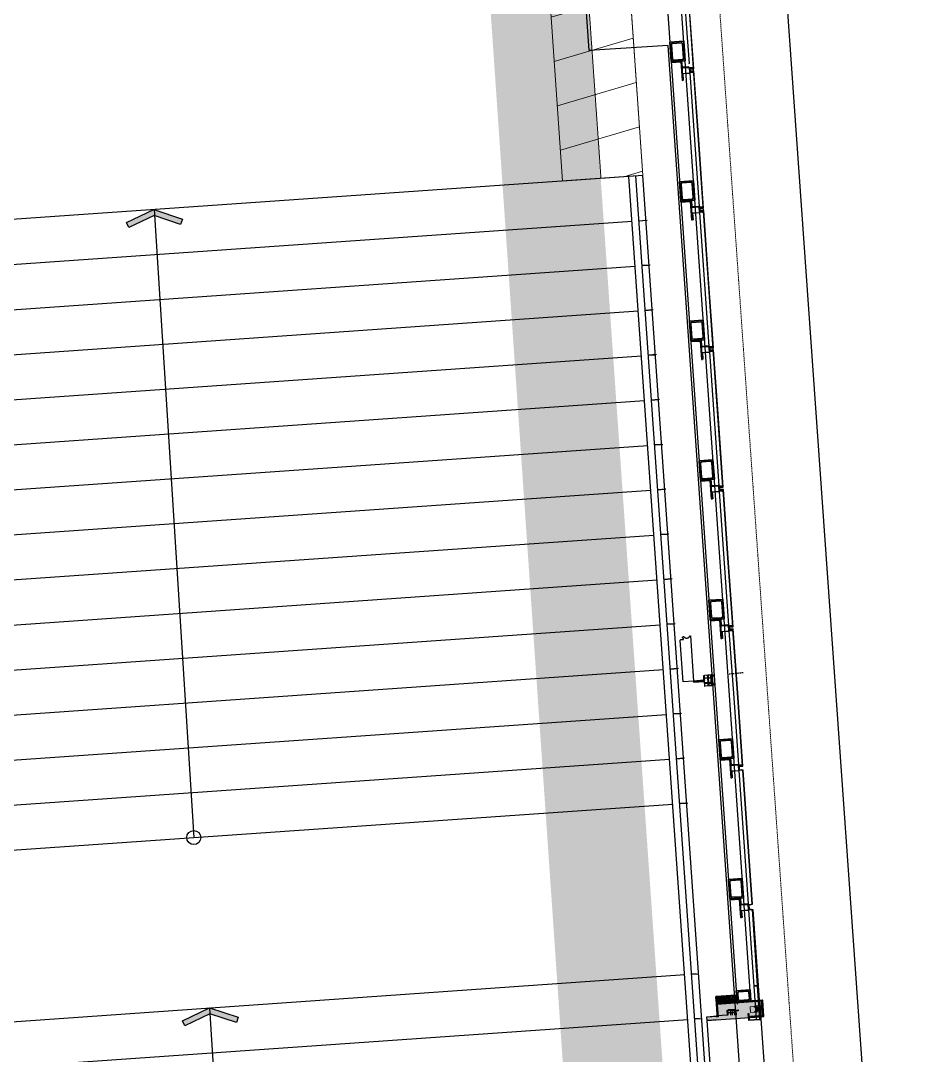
# Model space of a CAD drawing. Header units: millimetres. Extents: x 306 to 836129804, y -168137 to 818603917.
# Drawn here: x 834502329 to 834508805, y 817946003 to 817953400 of the extents above; entities that cross this region are included whole.
import ezdxf
from ezdxf.xclip import XClip

# ---------------------------------------------------------------- set-up
doc = ezdxf.new("R2010")
doc.units = ezdxf.units.MM
doc.header["$LTSCALE"] = 3
doc.header["$XCLIPFRAME"] = 0
for name, pattern in [('3A35X-LWK-LAN-DWG-1100-P00-LB1M-WS3-XLAN$0$LT_F00$0$DASHED', [0.75, 0.5, -0.25]), ('ACAD_ISO03W100', [30, 12, -18]), ('B0606', [0.7813, 0.39065, -0.39065]), ('B0701', [2.34375, 1.5625, -0.78125]), ('B0703', [4.6875, 3.125, -1.5625]), ('CENTER', [2, 1.25, -0.25, 0.25, -0.25]), ('DASHED', [0.75, 0.5, -0.25])]:
    doc.linetypes.add(name, pattern=pattern)
for name, color, linetype, lineweight in [('05SYMB', 251, 'Continuous', 5), ('Eva-New', 1, 'ACAD_ISO03W100', 18), ('UAJ-08ALUM-h', 251, 'Continuous', 5), ('UAJ-08META', 251, 'Continuous', 9), ('UAJ-22INWA', 251, 'Continuous', 35), ('UAJ-22INWA-a', 251, 'Continuous', 13), ('UAJ-22INWA-h', 251, 'Continuous', 9), ('UAJ-23FLOR-h', 251, 'Continuous', 9), ('UAJ-23FLOR-y', 251, 'B0701', 9), ('UAJ-23FLOR-z', 251, 'B0703', 9), ('UAJ-32INFR-c', 251, 'Continuous', 9), ('UAJ-32INFR-h', 251, 'Continuous', 9)]:
    doc.layers.add(name, color=color, linetype=linetype, lineweight=lineweight)
for name, color, linetype in [('22INWA-a', 6, 'CENTER'), ('_base', 251, 'Continuous'), ('_LTC', 251, 'Continuous'), ('_PARCEL BOUNDARY', 10, 'DASHED')]:
    doc.layers.add(name, color=color, linetype=linetype)
doc.layers.add('UAJ-21EXWA-$', color=251, linetype='Continuous', plot=False)
doc.layers.add('UAJ-21EXWA-hlp', color=251, linetype='Continuous', plot=False)

# ---------------------------------------------------------------- blocks, each defined once
blk = doc.blocks.new('*U2910')
at = {"layer": '05SYMB', "linetype": 'ByBlock', "lineweight": -2, "transparency": 16777216}
blk.add_lwpolyline([(-0.6708701025567756, 0.8425754004808476), (-0.5144077786248189, 0.967152851048001), (0.1066313437050948, 0.187162380139936), (1.094273791535769, 0.0506445372961064), (1.066888971148596, -0.1474717709986982), (8.881784197001252e-16, 0)], close=True, dxfattribs=at)
for points in [[(8.881784197001252e-16, 0), (0.1066313437050948, 0.187162380139936), (-0.6708701025567756, 0.8425754004808476), (-0.5144077786248189, 0.967152851048001)], [(1.066888971148596, -0.1474717709986982), (1.094273791535769, 0.0506445372961064), (8.881784197001252e-16, 0), (0.1066313437050948, 0.187162380139936)]]:
    blk.add_solid(points, dxfattribs=at)
blk = doc.blocks.new('3A35X-MAGP-P-LD-00-0')
at = {"layer": '_base'}
for p, q in [((834506777.6442213, 817952293.9652879, -1.145633454324724e-06), (834499675.6825745, 817951797.4837172, -1.145633454324724e-06)), ((834499797.8430907, 817951483.8822953, -1.145633454324724e-06), (834506700.3164423, 817951966.4181043, -1.145633454324724e-06)), ((834506750.1947113, 817951969.9049778, -1.145633454324724e-06), (834506800.0548508, 817951973.3905839, -1.145633454324724e-06)), ((834499820.2530909, 817951163.3075475, -1.145633454324724e-06), (834506722.7264427, 817951645.8433565, -1.145633454324724e-06)), ((834506772.6047117, 817951649.3302298, -1.145633454324724e-06), (834506822.4654806, 817951652.81588, -1.145633454324724e-06)), ((834499842.6630911, 817950842.7327999, -1.145633454324724e-06), (834506745.1364429, 817951325.2686088, -1.145633454324724e-06)), ((834506795.014712, 817951328.7554821, -1.145633454324724e-06), (834506844.8761102, 817951332.2411762, -1.145633454324724e-06)), ((834499865.0730915, 817950522.1580516, -1.145633454324724e-06), (834506767.5464431, 817951004.6938607, -1.145633454324724e-06)), ((834506817.4247121, 817951008.180734, -1.145633454324724e-06), (834506867.2867398, 817951011.6664721, -1.145633454324724e-06)), ((834499887.4830917, 817950201.5833039, -1.145633454324724e-06), (834506789.9564433, 817950684.1191131, -1.145633454324724e-06)), ((834506839.8347124, 817950687.6059864, -1.145633454324724e-06), (834506889.6973695, 817950691.0917685, -1.145633454324724e-06)), ((834499909.8930984, 817949881.008464, -1.145633454324724e-06), (834506812.3664501, 817950363.544273, -1.145633454324724e-06)), ((834506862.244719, 817950367.0311464, -1.145633454324724e-06), (834506912.1080056, 817950370.5169724, -1.145633454324724e-06)), ((834499932.3030922, 817949560.4338084, -1.145633454324724e-06), (834506834.7764438, 817950042.9696174, -1.145633454324724e-06)), ((834506884.6547129, 817950046.4564908, -1.145633454324724e-06), (834506934.5186288, 817950049.9423609, -1.145633454324724e-06)), ((834499954.7131053, 817949239.8588761, -1.145633454324724e-06), (834506857.186457, 817949722.3946851, -1.145633454324724e-06)), ((834506907.064726, 817949725.8815587, -1.145633454324724e-06), (834506956.9292715, 817949729.3674726, -1.145633454324724e-06)), ((834499977.1230928, 817948919.2843127, -1.145633454324724e-06), (834506879.5964444, 817949401.8201216, -1.145633454324724e-06)), ((834506929.4747134, 817949405.306995, -1.145633454324724e-06), (834506979.3398883, 817949408.7929531, -1.145633454324724e-06)), ((834499999.5331124, 817948598.7092885, -1.145633454324724e-06), (834506902.0064641, 817949081.2450973, -1.145633454324724e-06)), ((834506951.8847332, 817949084.7319708, -1.145633454324724e-06), (834507001.7505372, 817949088.2179729, -1.145633454324724e-06)), ((834500021.9430933, 817948278.1348169, -1.145633454324724e-06), (834506924.416445, 817948760.6706258, -1.145633454324724e-06)), ((834506974.294714, 817948764.1574992, -1.145633454324724e-06), (834507024.1611476, 817948767.6435452, -1.145633454324724e-06)), ((834500044.3531193, 817947957.5597005, -1.145633454324724e-06), (834506946.8264711, 817948440.0955095, -1.145633454324724e-06)), ((834506996.7047402, 817948443.5823828, -1.145633454324724e-06), (834507046.571803, 817948447.068473, -1.145633454324724e-06)), ((834500066.7630938, 817947636.9853214, -1.145633454324724e-06), (834506969.2364455, 817948119.5211303, -1.145633454324724e-06)), ((834507019.1147145, 817948123.0080037, -1.145633454324724e-06), (834507068.9824069, 817948126.4941378, -1.145633454324724e-06)), ((834500089.1731262, 817947316.4101129, -1.145633454324724e-06), (834506991.6464779, 817947798.9459219, -1.145633454324724e-06)), ((834507041.524747, 817947802.4327953, -1.145633454324724e-06), (834507091.3930688, 817947805.9189733, -1.145633454324724e-06)), ((834500174.4231203, 817946096.9101152, -1.145633454324724e-06), (834507076.8964719, 817946579.4459244, -1.145633454324724e-06)), ((834507126.7747409, 817946582.9327978, -1.145633454324724e-06), (834507176.6454568, 817946586.4191432, -1.145633454324724e-06)), ((834500196.8338119, 817945776.3254766, -1.145633454324724e-06), (834507099.3071635, 817946258.8612857, -1.145633454324724e-06)), ((834507149.1854326, 817946262.3481591, -1.145633454324724e-06), (834507199.056778, 817946265.8345485, -1.145633454324724e-06))]:
    blk.add_line(p, q, dxfattribs=at)
for points in [[(834507345.8247737, 817942732.4302393), (834506677.9064436, 817952286.9928311)], [(834507395.7030495, 817942735.9170148), (834506727.7847195, 817952290.4796066)], [(834507445.5813107, 817942739.4040002), (834506777.6442218, 817952293.9652807)], [(834503282.0816662, 817952049.5986505), (834503566.2175705, 817947559.4832361)], [(834506750.1947119, 817951969.9049706), (834506807.5569195, 817951973.9150288)], [(834506750.1947117, 817951969.9049705), (834506800.0548514, 817951973.3905767)], [(834506822.4321516, 817951653.2926382), (834506772.5713836, 817951649.8069882), (834506829.9335911, 817951653.8170464)], [(834506852.37692, 817951332.7655333), (834506795.0147125, 817951328.7554752)], [(834506844.8761109, 817951332.2411692), (834506795.0147123, 817951328.7554749)], [(834506874.7535905, 817951012.6675682), (834506817.3913828, 817951008.6575099), (834506867.2534096, 817951012.1432478)], [(834506897.1969206, 817950691.6160376), (834506839.834713, 817950687.6059793)], [(834506889.69737, 817950691.0917615), (834506839.8347129, 817950687.6059792)], [(834506919.6069273, 817950371.0411975), (834506862.2447197, 817950367.0311394)], [(834506912.1080062, 817950370.5169655), (834506862.2447196, 817950367.0311394)], [(834506941.9836048, 817950050.9431316), (834506884.621397, 817950046.9330734), (834506934.4853122, 817950050.4189434)], [(834506956.8959414, 817949729.8442483), (834506907.0313969, 817949726.3583344), (834506964.3936044, 817949730.3683926)], [(834506986.8369217, 817949409.3170463), (834506929.474714, 817949405.306988)], [(834506979.3398888, 817949408.7929462), (834506929.4747139, 817949405.306988)], [(834507009.2469412, 817949088.742022), (834506951.8847337, 817949084.7319639)], [(834507001.7505379, 817949088.2179658), (834506951.8847336, 817949084.7319639)], [(834507031.6569222, 817948768.1675506), (834506974.2947146, 817948764.1574923)], [(834507024.1611481, 817948767.6435385), (834506974.2947145, 817948764.1574924)], [(834507054.0669482, 817948447.5924342), (834506996.7047406, 817948443.582376)], [(834507046.5718036, 817948447.0684661), (834506996.7047405, 817948443.5823758)], [(834507076.4769228, 817948127.0180548), (834507019.1147151, 817948123.0079966)], [(834507068.9824076, 817948126.4941308), (834507019.1147151, 817948123.0079967)], [(834507098.8869553, 817947806.4428464), (834507041.5247476, 817947802.4327881)], [(834507091.3930693, 817947805.9189663), (834507041.5247476, 817947802.432788)], [(834507159.3689927, 817946585.211379), (834507126.7747414, 817946582.9327909)], [(834503679.5960227, 817946339.4883263), (834503922.9936318, 817942493.1481068)], [(834507610.9163461, 817946395.9932725), (834508035.7027619, 817940392.3679096)], [(834507181.791921, 817946264.6275955), (834507149.1854331, 817946262.348152)]]:
    blk.add_lwpolyline(points, dxfattribs=at)
blk.add_polyline3d([(834507783.9481013, 817953868.4477749, 13800.0131797558), (834508628.2483541, 817941935.9612758, 13800.01325986012), (834508679.216638, 817941215.7193896, 13800.01326469535), (834508704.7007685, 817940855.5300391, 13800.01326711296), (834508733.815686, 817940445.5708325, 13800.01326988469)], dxfattribs=at)
blk.add_circle((834503566.2176453, 817947559.4821699), 49.99999999999981, dxfattribs=at)
at = {"layer": '_base', "xscale": 200, "yscale": 200, "zscale": 200, "rotation": 213.2670198809799}
for p in [(834503280.2900027, 817952049.4733995), (834503679.2931048, 817946341.9273856)]:
    blk.add_blockref('*U2910', p, dxfattribs=at)
blk = doc.blocks.new('*U2746')
blk.add_lwpolyline([(-74.97901986608497, 2726.151678462706), (-74.98142481170302, 2402.485411597489), (0.003245280023392512, 2402.486032196491), (0.000801691464630494, 2697.735752675894, 0.4687390891057743), (-11.42573707554527, 2705.969570605877), (-20.98693400817058, 2703.505957638018, -0.7140522218876908), (-24.11023716071395, 2708.244252471728), (-19.21850295584272, 2714.58111890546, 0.9968650788721516), (-29.22904246391568, 2722.308739336307, -0.2611137256868669), (-51.51277550847556, 2712.902133509204, -0.2611137256868227), (-71.16761851995216, 2726.999514038293, 0.8019954529536633)], format="xyb", close=True)
at = {"layer": 'UAJ-22INWA-a', "lineweight": -2}
for points in [[(-212.9792205814016, 2373.471348822117), (-212.9792205814016, 2427.471348822117, 0.414213562373095), (-215.9792205814016, 2430.471348822117), (-227.9792205814016, 2430.471348822117), (-227.9792205814016, 2435.471348702908), (-215.4792205814016, 2435.471348822117, -0.414213562373095), (-207.9792205814016, 2427.971348822117), (-207.9792205814016, 2372.971348822117, -0.414213562373095), (-215.4792205814016, 2365.471348822117), (-227.9792204621923, 2365.471348822117), (-227.9792205814016, 2370.471348822117), (-215.9792205814016, 2370.471348822117, 0.414213562373095)], [(-212.999399180841, 26.5286515692539), (-212.999399180841, -27.4713484307461, -0.414213562373095), (-215.9993993000503, -30.47134854995539), (-227.999399180841, -30.47134854995539), (-227.999399180841, -35.4713484307461), (-215.4993993000503, -35.47134854995539, 0.414213562373095), (-207.9993993000503, -27.9713484307461), (-207.999399180841, 27.02865145004461, 0.414213562373095), (-215.4993993000503, 34.52865145004461), (-227.999399180841, 34.52865145004461), (-227.999399180841, 29.5286515692539), (-215.9993993000503, 29.5286515692539, -0.414213562373095)]]:
    blk.add_lwpolyline(points, format="xyb", close=True, dxfattribs=at)
for points in [[(-204.9792205814016, 2360.014588296413), (-156.9792204621923, 2360.014588415623), (-156.9792205814016, 2364.014588534832), (-200.9792205814016, 2364.014588415623), (-200.9792205814016, 2436.014588296413), (-156.9792204621923, 2436.014588415623), (-156.9792205814016, 2440.014588296413), (-204.9792205814016, 2440.014588415623), (-204.9792205814016, 2360.014588296413)], [(-184.0459335569036, 2420.985411703587), (-184.0459335569036, 2436.014588415623), (-175.0459334376943, 2436.014588296413), (-175.0459334376943, 2420.985411703587)], [(-184.0459335569036, 2384.014588296413), (-184.0459335569036, 2415.985411703587)], [(-175.0459334376943, 2379.014588296413), (-175.0459335569036, 2364.014588415623), (-184.0459335569036, 2364.014588415623), (-184.0459335569036, 2379.014588296413)], [(-175.0459334376943, 2415.985411703587), (-175.0459335569036, 2384.014588296413)], [(-204.9993993000503, 39.98541197574804), (-156.999399180841, 39.98541185653875), (-156.9993993000503, 35.98541185653875), (-200.999399180841, 35.98541197574804), (-200.9993993000503, -36.01458790504267), (-156.999399180841, -36.01458802425196), (-156.9993993000503, -40.01458802425196), (-204.999399180841, -40.01458802425196), (-204.9993993000503, 39.98541197574804)], [(-175.066112156343, 20.98541209495733), (-175.066112156343, 35.98541185653875), (-184.066112156343, 35.98541197574804), (-184.066112156343, 20.98541197574804)], [(-184.066112156343, 15.98541197574804), (-184.0661123947616, -15.98541143142512)], [(-175.066112156343, -15.98541131221583), (-175.066112156343, 15.98541197574804)]]:
    blk.add_lwpolyline(points, dxfattribs=at)
for points in [[(-152.9792208198202, 2438.135163128376), (-152.9792207006109, 2420.985411703587), (-194.0459335569036, 2420.985411703587), (-194.0459337953222, 2415.985411703587), (-152.9792205814016, 2415.985411584377), (-152.9792205814016, 2402.485411703587), (-74.97922070061088, 2402.485411584377), (-74.97922070061088, 2405.485411584377), (-149.9792207006109, 2405.485411703587), (-149.9792207006109, 2438.135163128376), (-152.9792208198202, 2438.135163128376)], [(-152.9792207006109, 2361.864836871624), (-152.9792207006109, 2379.014588296413), (-194.0459336761129, 2379.014588296413), (-194.0459336761129, 2384.014588296413), (-152.9792207006109, 2384.014588177204), (-152.9792207006109, 2397.514588296413), (-74.97922081982017, 2397.514588177204), (-74.97922070061088, 2394.514588057995), (-149.9792207006109, 2394.514588296413), (-149.9792207006109, 2361.864836990833), (-152.9792207006109, 2361.864836871624)], [(-152.9993993000503, 38.13516340053746), (-152.9993994192596, 20.98541197574804), (-194.0661123947616, 20.98541209495733), (-194.0661125139709, 15.98541209495733), (-152.9993993000503, 15.98541209495733), (-152.9993993000503, 2.485411975748036), (-74.99939941925959, 2.485412094957326), (-74.99939941925959, 5.485412214166615), (-149.9993994192596, 5.485411975748036), (-149.9993993000503, 38.13516340053746), (-152.9993993000503, 38.13516340053746)]]:
    blk.add_lwpolyline(points, close=True, dxfattribs=at)
blk = doc.blocks.new('*U67')
at = {"layer": 'UAJ-32INFR-c'}
blk.add_hatch(color=256, dxfattribs=at).paths.add_polyline_path([(1.999999999999999, 50), (2.000000000000003, 1.999999999999804), (25, 1.999999999951799), (25, -4.547495033030724e-11), (2.728484105318785e-12, 3.422645167367881e-12), (2.725218753341018e-12, 50)])
at = {"layer": 'UAJ-32INFR-h'}
h = blk.add_hatch(dxfattribs=at)
h.set_pattern_fill('STEEL', color=256, style=0)
h.set_pattern_definition([(45, (-74.99999999999727, -49.99999999999658), (-2.245064030267288, 2.245064030267288), []), (45, (-74.99999999999727, -48.41249999999658), (-2.245064030267288, 2.245064030267288), [])])
h.paths.add_polyline_path([(1.999999999999999, 50), (2.000000000000003, 1.999999999999804), (25, 1.999999999951799), (25, -4.547495033030724e-11), (2.728484105318785e-12, 3.422645167367881e-12), (2.725218753341018e-12, 50)])
at = {"layer": 'UAJ-22INWA-a', "lineweight": -2}
blk.add_lwpolyline([(1.999999999999999, 50), (2.000000000000003, 1.999999999999804), (25, 1.999999999951799), (25, -4.547495033030724e-11), (2.728484105318785e-12, 3.422645167367881e-12), (2.725218753341018e-12, 50)], close=True, dxfattribs=at)
blk = doc.blocks.new('*U68')
at = {"layer": 'UAJ-32INFR-c'}
blk.add_hatch(color=256, dxfattribs=at).paths.add_polyline_path([(1.999999999999997, 17.5), (2.000000000000003, 1.999999999999804), (10, 1.999999999951799), (10, -4.547495033030724e-11), (2.728484105318785e-12, 3.422645167367881e-12), (2.723442396501617e-12, 17.5)])
at = {"layer": 'UAJ-32INFR-h'}
h = blk.add_hatch(dxfattribs=at)
h.set_pattern_fill('STEEL', color=256, style=0)
h.set_pattern_definition([(45, (-89.99999999999727, -82.49999999999658), (-2.245064030267288, 2.245064030267288), []), (45, (-89.99999999999727, -80.91249999999658), (-2.245064030267288, 2.245064030267288), [])])
h.paths.add_polyline_path([(1.999999999999997, 17.5), (2.000000000000003, 1.999999999999804), (10, 1.999999999951799), (10, -4.547495033030724e-11), (2.728484105318785e-12, 3.422645167367881e-12), (2.723442396501617e-12, 17.5)])
at = {"layer": 'UAJ-22INWA-a', "lineweight": -2}
blk.add_lwpolyline([(1.999999999999997, 17.5), (2.000000000000003, 1.999999999999804), (10, 1.999999999951799), (10, -4.547495033030724e-11), (2.728484105318785e-12, 3.422645167367881e-12), (2.723442396501617e-12, 17.5)], close=True, dxfattribs=at)
blk = doc.blocks.new('*U|REF5019469')
at = {"layer": 'UAJ-32INFR-h'}
h = blk.add_hatch(dxfattribs=at)
h.set_pattern_fill('STAAL', color=256, style=0)
h.set_pattern_definition([(45, (0, 0), (-4.999999779477807, 4.999999779477808), []), (45, (1.7, 0), (-4.999999779477807, 4.999999779477808), []), (45, (1.8, 0), (-4.999999779477807, 4.999999779477808), []), (45, (1.9, 0), (-4.999999779477807, 4.999999779477808), []), (45, (2, 0), (-4.999999779477807, 4.999999779477808), []), (45, (2.1, 0), (-4.999999779477807, 4.999999779477808), []), (45, (2.2, 0), (-4.999999779477807, 4.999999779477808), []), (45, (2.3, 0), (-4.999999779477807, 4.999999779477808), [])])
edge = h.paths.add_edge_path(flags=16)
edge.add_arc((-68.49999999999736, -18), 1.5, 180, 394.9306585423736)
edge.add_line((-68.49999999999736, -19.5), (68.50000000000264, -19.49999999999909))
edge.add_arc((68.50000000000264, -17.99999999999909), 1.5, 270, 360)
edge.add_line((70.00000000000264, -17.99999999999909), (70.000000000001, 18.00000000000182))
edge.add_arc((68.500000000001, 18.00000000000182), 1.5, 0, 90)
edge.add_line((68.500000000001, 19.50000000000182), (-68.499999999999, 19.50000000000182))
edge.add_arc((-68.499999999999, 18.00000000000182), 1.5, 90, 180)
edge.add_line((-69.999999999999, 18.00000000000182), (-69.99999999999736, -18))
edge = h.paths.add_edge_path()
edge.add_arc((-70.49999999999736, -19.99999999999909), 4.5, 180, 270)
edge.add_line((-70.49999999999736, -24.49999999999909), (70.50000000000264, -24.49999999999909))
edge.add_arc((70.50000000000264, -19.99999999999909), 4.5, 270, 360)
edge.add_line((75.00000000000264, -19.99999999999909), (75.00000000000281, 20))
edge.add_arc((70.50000000000281, 20), 4.5, 0, 90)
edge.add_line((70.50000000000281, 24.5), (-70.49999999999719, 24.50000000000182))
edge.add_arc((-70.49999999999719, 20.00000000000182), 4.5, 90, 180)
edge.add_line((-74.99999999999719, 20.00000000000182), (-74.99999999999736, -19.99999999999909))
at = {"layer": 'UAJ-22INWA-a', "lineweight": -2}
for p, q in [((-74.99999999999719, 20.00000000000182), (-74.99999999999736, -19.99999999999909)), ((70.50000000000281, 24.5), (-70.49999999999719, 24.50000000000182)), ((-69.999999999999, 18.00000000000182), (-69.99999999999736, -18)), ((68.500000000001, 19.50000000000182), (-68.499999999999, 19.50000000000182)), ((70.00000000000264, -17.99999999999909), (70.000000000001, 18.00000000000182)), ((75.00000000000264, -19.99999999999909), (75.00000000000281, 20)), ((-70.49999999999736, -24.49999999999909), (70.50000000000264, -24.49999999999909)), ((-68.49999999999736, -19.5), (68.50000000000264, -19.49999999999909))]:
    blk.add_line(p, q, dxfattribs=at)
for centre, radius, start, end in [((-70.49999999999719, 20.00000000000182), 4.5, 90, 180), ((-68.499999999999, 18.00000000000182), 1.5, 90, 180), ((68.500000000001, 18.00000000000182), 1.5, 0, 90), ((70.50000000000281, 20), 4.5, 0, 90), ((-70.49999999999736, -19.99999999999909), 4.5, 180, 270), ((-68.49999999999736, -18), 1.5, 180, 34.93065854237359), ((68.50000000000264, -17.99999999999909), 1.5, 270, 0), ((70.50000000000264, -19.99999999999909), 4.5, 270, 0)]:
    blk.add_arc(centre, radius, start, end, dxfattribs=at)
blk = doc.blocks.new('*U1621')
at = {"layer": 'UAJ-08ALUM-h'}
h = blk.add_hatch(color=256, dxfattribs=at)
h.dxf.hatch_style = 1
edge = h.paths.add_edge_path()
edge.add_line((-79.5127876996994, -118.0000013107061), (-220.5127876996994, -118.0000013107043))
edge.add_arc((-220.5127876996994, -122.5000013107042), 4.499999999999943, 89.99999999999928, 180.0000000000007)
edge.add_line((-225.0127876996994, -122.5000013107043), (-225.0127876996994, -162.5000013107052))
edge.add_arc((-220.5127876996994, -162.5000013107052), 4.499999999999972, 179.9999999999996, 270.0000000000003)
edge.add_line((-220.5127876996994, -167.0000013107052), (-79.5127876996994, -167.0000013107052))
edge.add_arc((-79.5127876996994, -162.5000013107052), 4.5, 270, 360)
edge.add_line((-75.0127876996994, -162.5000013107052), (-75.0127876996994, -122.5000013107061))
edge.add_arc((-79.51278769969939, -122.5000013107061), 4.499999999999986, 359.9999999999998, 450.0000000000002)
at = {"layer": 'UAJ-32INFR-c'}
h = blk.add_hatch(color=256, dxfattribs=at)
h.dxf.hatch_style = 1
edge = h.paths.add_edge_path()
edge.add_line((-314.2104786085304, -2.273736754432321e-13), (-407.2105308384694, -2.273736754432321e-13))
edge.add_arc((-407.2105308384694, -2.000000000000227), 2, 90, 180)
edge.add_line((-409.2105308384694, -2.000000000000227), (-409.2105308384694, -116.0000016683342))
edge.add_arc((-407.2105307716417, -116.0000016015065), 2.000000066827739, 180.0000019144736, 270.0000019144736)
edge.add_line((-407.2105307048139, -118.0000016683342), (-75.01278769969946, -118.0000013107061))
edge.add_line((-75.01278769969946, -118.0000013107061), (-75.01278769969946, -37.00000143051147))
edge.add_line((-75.01278769969946, -37.00000143051147), (-77.01278769969946, -37.00000131130219))
edge.add_line((-77.01278769969946, -37.00000131130219), (-77.01278769969946, -116.0000014895202))
edge.add_line((-77.01278769969946, -116.0000014895202), (-407.2105307048139, -116.0000016683342))
edge.add_line((-407.2105307048139, -116.0000016683342), (-407.2105307048139, -2.000002503395422))
edge.add_line((-407.2105307048139, -2.000002503395422), (-314.2104786085303, -2.000002064531942))
edge.add_line((-314.2104786085303, -2.000002064531942), (-314.2104786085304, -2.273736754432321e-13))
h = blk.add_hatch(color=256, dxfattribs=at)
h.dxf.hatch_style = 1
h.paths.add_polyline_path([(0, 0), (-409.2105308384694, -4.440892098500626e-16), (-409.2105306676821, -118.0000016700252), (-75.01278769969946, -118.0000013107061), (-75.01278769969946, -24.99269998073578), (0.0006102256473328892, -24.99070864232454)])
h = blk.add_hatch(color=256, dxfattribs=at)
h.dxf.hatch_style = 1
edge = h.paths.add_edge_path()
edge.add_line((-2.000000048222946, -2.273736754432321e-13), (-83.01240493739127, 1.032898523689596e-05))
edge.add_line((-83.01240493739127, 1.032898523689596e-05), (-83.01240493739127, -1.999989948436223))
edge.add_line((-83.01240493739127, -1.999989948436223), (-2.00000011920929, -1.999999880790938))
edge.add_line((-2.000000119209288, -1.999999880790938), (-1.99944269657135, -22.99269974231743))
edge.add_line((-1.99944269657135, -22.99269974231743), (-77.01278769969946, -22.99269986152672))
edge.add_line((-77.01278769969946, -22.99269986152672), (-77.01278769969946, -35.00000131130219))
edge.add_line((-77.01278769969946, -35.00000131130219), (-75.01278769969946, -35.00000143051147))
edge.add_line((-75.01278769969946, -35.00000143051147), (-75.01278769969946, -24.99269998073578))
edge.add_line((-75.01278769969946, -24.99269998073578), (-1.999442754836323, -24.99269975283073))
edge.add_arc((-1.999442761079159, -22.9926998068238), 1.999999946006927, 270.0000001788439, 360.0015209987772)
edge.add_line((0.0005571842230533974, -22.99264671395208), (-9.71524496407028e-08, -1.999946858903556))
edge.add_arc((-2.000000048222943, -1.999999951775434), 1.999999951775207, 0.001520998777274013, 90.00000000000007)
h = blk.add_hatch(color=256, dxfattribs=at)
h.dxf.hatch_style = 1
edge = h.paths.add_edge_path()
edge.add_line((-314.2104786085303, -6.999999642372131), (-314.2104786085303, -9.999999642372131))
edge.add_line((-314.2104786085303, -9.999999642372131), (-401.2104786085303, -9.999999642372131))
edge.add_line((-401.2104786085303, -9.999999642372131), (-401.2104785141234, -109.9999996423721))
edge.add_line((-401.2104785141234, -109.9999996423721), (-83.01273548603064, -109.9999996423721))
edge.add_line((-83.01273548603064, -109.9999996423721), (-83.01243677456853, -20.49269455923972))
edge.add_line((-83.01243677456853, -20.49269455923973), (-80.01214157197535, -20.49270516542761))
edge.add_line((-80.01214157197535, -20.49270516542761), (-80.01273548603064, -109.9999996423721))
edge.add_arc((-83.01273548603064, -109.9999996423721), 3, -90, 0, ccw=False)
edge.add_line((-83.01273548603064, -112.9999996423721), (-401.2104785141234, -112.9999996423721))
edge.add_arc((-401.2104785141234, -109.9999996423721), 3, 180.0000000347852, 270, ccw=False)
edge.add_line((-404.2104785141234, -109.9999996441935), (-404.2104786085303, -9.99999964419348))
edge.add_arc((-401.2104786085303, -9.999999642372131), 3, 90, 180.0000000347853, ccw=False)
edge.add_line((-401.2104786085303, -6.999999642372131), (-314.2104786085303, -6.999999642372131))
blk.add_lwpolyline([(-1.99944269657135, -22.99269974231748), (-1.99944269657135, -22.99269974231748)])
at = {"layer": 'UAJ-21EXWA-$'}
blk.add_lwpolyline([(0, 0), (-409.2105308384694, -4.440892098500626e-16), (-409.2105306676821, -118.0000016700252), (-75.01278769969946, -118.0000013107061), (-75.01278769969946, -24.99269998073578), (0.0006102256473328892, -24.99070864232454)], close=True, dxfattribs=at)
for points in [[(-0.5, 0), (0.5, 0)], [(0, -0.5), (0, 0.5)]]:
    blk.add_lwpolyline(points, dxfattribs=at)
at = {"layer": 'UAJ-21EXWA-hlp'}
blk.add_lwpolyline([(-79.5127876996994, -118.0000013107061), (-220.5127876996994, -118.0000013107043, 0.4142135623731026), (-225.0127876996994, -122.5000013107043), (-225.0127876996994, -162.5000013107052, 0.4142135623730975), (-220.5127876996994, -167.0000013107052), (-79.5127876996994, -167.0000013107052, 0.414213562373095), (-75.0127876996994, -162.5000013107052), (-75.0127876996994, -122.5000013107061, 0.4142135623730975), (-79.5127876996994, -118.0000013107061)], format="xyb", close=True, dxfattribs=at)
at = {"layer": 'UAJ-22INWA-a'}
blk.add_lwpolyline([(-2.000000048222946, -2.273736754432321e-13), (-83.01240493739127, 1.032898523689596e-05), (-83.01240493739127, -1.999989948436223), (-2.000000119209288, -1.999999880790938), (-1.99944269657135, -22.99269974231743), (-77.01278769969946, -22.99269986152672), (-77.01278769969946, -35.00000131130219), (-75.01278769969946, -35.00000143051147), (-75.01278769969946, -24.99269998073578), (-1.999442754836329, -24.99269975283073, 0.414221336751481), (0.0005571842230533974, -22.99264671395208), (-9.71524496407028e-08, -1.999946858903556, 0.4142057871232107)], format="xyb", close=True, dxfattribs=at)
at = {"layer": 'UAJ-22INWA-a', "lineweight": -2}
for points in [[(-314.2104786085304, -2.273736754432321e-13), (-407.2105308384694, -2.273736754432321e-13, 0.414213562373095), (-409.2105308384694, -2.000000000000227), (-409.2105308384694, -116.0000016683342, 0.4142135623730951), (-407.2105307048139, -118.0000016683342), (-75.01278769969946, -118.0000013107061), (-75.01278769969946, -37.00000143051147), (-77.01278769969946, -37.00000131130219), (-77.01278769969946, -116.0000014895202), (-407.2105307048139, -116.0000016683342), (-407.2105307048139, -2.000002503395422), (-314.2104786085303, -2.000002064531942)], [(-314.2104786085303, -6.999999642372131), (-314.2104786085303, -9.999999642372131), (-401.2104786085303, -9.999999642372131), (-401.2104785141234, -109.9999996423721), (-83.01273548603064, -109.9999996423721), (-83.01243677456853, -20.49269455923973), (-80.01214157197535, -20.49270516542761), (-80.01273548603064, -109.9999996423721, -0.414213562373095), (-83.01273548603064, -112.9999996423721), (-401.2104785141234, -112.9999996423721, -0.4142135621952741), (-404.2104785141234, -109.9999996441935), (-404.2104786085303, -9.999999644193487, -0.414213562550916), (-401.2104786085303, -6.999999642372131)]]:
    blk.add_lwpolyline(points, format="xyb", close=True, dxfattribs=at)
at = {"layer": 'UAJ-22INWA-h', "linetype": 'B0606', "const_width": 2}
blk.add_lwpolyline([(-314.2104786085303, -1.000001032266085), (-83.01240493739125, -1.000001032266085)], dxfattribs=at)
at = {"layer": 'UAJ-32INFR-h'}
for points in [[(-348.2104786701308, -76.99999969571833), (-396.210478588605, -76.99999969571832), (-396.2104786085303, -34.99999964237213), (-348.210478459082, -34.99999964018628)], [(-348.2104784372145, -37.6696969653466), (-348.210478459082, -34.99999968127155)], [(-348.2104785686722, -74.33030251081158), (-348.2104786701308, -76.99999937349321)]]:
    blk.add_lwpolyline(points, dxfattribs=at)
blk.add_lwpolyline([(-345.7104784801118, -71.99999966968689), (-345.7104785941232, -74.99999961971072, 0.4142135735041519), (-343.7104785941232, -76.99999969571833), (-315.7104785372271, -76.99999969571833), (-315.7104786763053, -34.99999963870628), (-343.7104784427912, -34.99999963998135, 0.414213564758848), (-345.7104784427001, -36.99999965636336), (-345.710478418127, -39.9999997052474)], format="xyb", dxfattribs=at)
for radius in [11.99999999999999, 11, 9.999999999999996]:
    blk.add_circle((-379.2104784045306, -55.99999968616325), radius, dxfattribs=at)
for centre, radius, start, end in [((-358.7104786336237, -55.99999970834367), 14.99999999999999, 82.37480209597726, 152.1358155508277), ((-358.7104786336237, -55.99999970834367), 14.99999999999999, 207.8641827082835, 277.6251946603575), ((-345.7104784509523, -55.9999997470436), 18.49999999999999, 89.99999769659202, 269.999997696592), ((-345.7104784509523, -55.9999997470436), 15.99999999999999, 89.99999769659202, 269.999997696592)]:
    blk.add_arc(centre, radius, start, end, dxfattribs=at)
at = {"layer": 'UAJ-08META', "xscale": -1}
for name, p, rotation in [('*U67', (-399.2104786085301, -79.99999969571832), 270), ('*U68', (-79.51214158858508, -20.49269986232047), 180)]:
    blk.add_blockref(name, p, dxfattribs=dict(at, rotation=rotation))
at = {"layer": 'UAJ-08META'}
blk.add_blockref('*U|REF5019469', (-150.0127876997021, -142.5000013107061), dxfattribs=at)
blk = doc.blocks.new('*U1622')
at = {"layer": 'UAJ-22INWA-h'}
h = blk.add_hatch(color=256, dxfattribs=at)
h.dxf.hatch_style = 1
h.paths.add_polyline_path([(-1.163395550126504e-15, -6.333230397186114), (32.98905369434335, -6.333230397186114), (32.98905369434335, 39.99999999999272), (0, 40)])
edge = h.paths.add_edge_path(flags=16)
edge.add_line((6.000000000058207, -3.333230397186114), (26.98905369440156, -3.33323039719339))
edge.add_arc((26.98905369436645, -0.3332303972164978), 2.999999999976892, 270.0000000006704, 360.0000000007193)
edge.add_line((29.98905369434335, -0.3332303971788377), (29.98905369434335, 34))
edge.add_arc((26.98905369433988, 34.00000000000381), 3.000000000003467, 359.9999999999273, 449.9999999999338)
edge.add_line((26.98905369434335, 37.00000000000728), (6.000000000058208, 36.99999999999272))
edge.add_arc((6.000000000026295, 33.99999999996643), 3.000000000026297, 89.99999999939051, 179.9999999994978)
edge.add_line((3, 33.99999999999272), (2.999999999999999, -0.3332303971933896))
edge.add_arc((6.000000000026763, -0.33323039715935), 3.000000000026764, 180.0000000006501, 270.0000000006006)
at = {"layer": 'UAJ-22INWA'}
blk.add_lwpolyline([(-1.163395550126504e-15, -6.333230397186114), (32.98905369434335, -6.333230397186114), (32.98905369434335, 39.99999999999272), (0, 40)], close=True, dxfattribs=at)
blk.add_lwpolyline([(6.000000000058207, -3.333230397186114), (26.98905369440156, -3.33323039719339, 0.4142135623733451), (29.98905369434335, -0.3332303971788377), (29.98905369434335, 34, 0.414213562373128), (26.98905369434335, 37.00000000000728), (6.000000000058208, 36.99999999999272, 0.4142135623736437), (3, 33.99999999999272), (2.999999999999999, -0.3332303971933896, 0.4142135623728417)], format="xyb", close=True, dxfattribs=at)
blk = doc.blocks.new('*U1623')
at = {"layer": 'UAJ-22INWA-h'}
h = blk.add_hatch(color=256, dxfattribs=at)
h.dxf.hatch_style = 1
h.paths.add_polyline_path([(2.45886212719875e-15, 13.38542197859664), (32.98905369434335, 13.38542197859664), (32.98905369434335, 39.99999999999272), (0, 40)])
edge = h.paths.add_edge_path(flags=16)
edge.add_line((6.00000000005821, 16.38542197859664), (26.98905369440156, 16.38542197858936))
edge.add_arc((26.98905369436646, 19.38542197856625), 2.999999999976893, 270.0000000006704, 360.0000000007192)
edge.add_line((29.98905369434335, 19.38542197860391), (29.98905369434335, 34))
edge.add_arc((26.98905369433988, 34.00000000000381), 3.000000000003467, 359.9999999999273, 449.9999999999338)
edge.add_line((26.98905369434335, 37.00000000000728), (6.000000000058208, 36.99999999999272))
edge.add_arc((6.000000000026295, 33.99999999996643), 3.000000000026297, 89.99999999939051, 179.9999999994978)
edge.add_line((3, 33.99999999999272), (3.000000000000003, 19.38542197858936))
edge.add_arc((6.000000000026766, 19.3854219786234), 3.000000000026763, 180.0000000006501, 270.0000000006006)
at = {"layer": 'UAJ-22INWA'}
blk.add_lwpolyline([(2.45886212719875e-15, 13.38542197859664), (32.98905369434335, 13.38542197859664), (32.98905369434335, 39.99999999999272), (0, 40)], close=True, dxfattribs=at)
blk.add_lwpolyline([(6.00000000005821, 16.38542197859664), (26.98905369440156, 16.38542197858936, 0.4142135623733451), (29.98905369434335, 19.38542197860391), (29.98905369434335, 34, 0.414213562373128), (26.98905369434335, 37.00000000000728), (6.000000000058208, 36.99999999999272, 0.4142135623736437), (3, 33.99999999999272), (3.000000000000003, 19.38542197858936, 0.4142135623728417)], format="xyb", close=True, dxfattribs=at)
blk = doc.blocks.new('FAC-00-0')
at = {"layer": '_LTC'}
for p, q in [((834507144.5919107, 817952166.6206889, 1.201859978962319e-08), (834507141.8564029, 817952205.5246356, 1.201859978962319e-08)), ((834507214.733146, 817951169.0836184, 1.201859978962319e-08), (834507211.9976377, 817951207.9875652, 1.201859978962319e-08)), ((834507284.8743812, 817950171.5465478, 1.201859978962319e-08), (834507282.1388729, 817950210.4504944, 1.201859978962319e-08)), ((834507355.0156162, 817949174.0094771, 1.201859978962319e-08), (834507352.2801079, 817949212.9134241, 1.201859978962319e-08))]:
    blk.add_line(p, q, dxfattribs=at)
blk.add_lwpolyline([(834530677.4095439, 817946283.2308419), (834527074.6079371, 817945049.1932384), (834526701.6346854, 817945023.1195476), (834526696.6833131, 817944884.0243217, -0.336950524004752), (834524556.4721905, 817941206.193754, -0.03180647661176735), (834523784.7984278, 817940962.8966205, -0.02033516635128365), (834520967.2779578, 817940301.6889249, -0.01247054496646103), (834516607.666639, 817939585.0369924, -0.01473771482394831), (834512420.736378, 817939137.5343199, -0.003075829402290311), (834511013.5375607, 817939032.3961636, -0.007250775001422562), (834510405.9770567, 817938995.523768, -0.01819113716958021), (834510206.5215365, 817938993.4981275, -0.388820978070801), (834507789.5594004, 817941351.0627434), (834507483.4636881, 817945729.6344007), (834506959.577392, 817953223.6099526), (834506394.5954391, 817953186.4402099), (834502439.1254252, 818009760.6521547)], format="xyb", dxfattribs=at)
at = {"layer": '_LTC', "flags": 128}
for points in [[(834506740.391166, 817956549.8916074), (834507452.2670692, 817946368.647654)], [(834507549.7272474, 817946393.6874524), (834506836.8726256, 817956588.9983909)]]:
    blk.add_lwpolyline(points, dxfattribs=at)
at = {"layer": '_LTC'}
for points in [[(834507055.3620793, 817953790.151043), (834507059.5042048, 817953790.4422948), (834507093.2070684, 817953311.1257328), (834507108.6422714, 817953093.120428), (834507104.5001457, 817953092.8291764)], [(834507103.5363325, 817953547.6426972), (834507137.8003222, 817953060.3458383), (834507116.0066798, 817953058.813431), (834507116.2872446, 817953054.8232828), (834507142.0710351, 817953056.6362547), (834507107.526481, 817953547.9232621), (834507091.0321898, 817953782.3523909)], [(834507106.0351738, 817953070.1419181), (834507060.1484686, 817953066.9154214), (834507056.9219717, 817953112.8021266), (834507052.9318234, 817953112.5215617), (834507056.4388853, 817953062.6447082), (834507106.3157387, 817953066.1517699), (834507106.0351737, 817953070.1419183)], [(834507132.251507, 817953067.9754283), (834507137.2391924, 817953068.3261343)], [(834507109.3318121, 817953023.2576749), (834507063.4451069, 817953020.0311781), (834507066.6716036, 817952974.144473), (834507062.6814553, 817952973.8639079), (834507059.1743937, 817953023.7407615), (834507109.0512471, 817953027.2478234), (834507109.3318121, 817953023.2576748)], [(834507109.0512471, 817953027.2478234), (834507113.1933722, 817953027.5390749), (834507146.8962361, 817952548.2225128), (834507180.5990993, 817952068.905951), (834507176.4569737, 817952068.6146995)], [(834507173.6775676, 817952550.1056265), (834507207.9415572, 817952062.8087677), (834507186.1479149, 817952061.2763604), (834507186.4284797, 817952057.2862123), (834507212.2122703, 817952059.0991842), (834507177.6677161, 817952550.3861916), (834507143.123154, 817953041.6731987), (834507117.3393632, 817953039.8602263), (834507117.6199282, 817953035.8700781), (834507139.4135709, 817953037.402485), (834507173.6775677, 817952550.1056265)], [(834507134.9870151, 817953029.0714823), (834507139.9747006, 817953029.4221884)], [(834507138.0809101, 817953056.3556914), (834507348.2240274, 817950067.7346265), (834507326.4303849, 817950066.2022195), (834507326.7109499, 817950062.2120711), (834507352.4947405, 817950064.0250431), (834507317.9501864, 817950555.3120505), (834507283.4056242, 817951046.5990574), (834507257.6218334, 817951044.7860851), (834507257.9023983, 817951040.7959368), (834507279.696041, 817951042.3283441), (834507313.960038, 817950555.0314854)], [(834507176.1764089, 817952072.6048477), (834507130.2897036, 817952069.3783507), (834507127.0632071, 817952115.265056), (834507123.0730585, 817952114.9844912), (834507126.5801203, 817952065.1076374), (834507176.4569737, 817952068.6146995), (834507176.1764089, 817952072.6048479)], [(834507179.4730471, 817952025.7206043), (834507133.5863419, 817952022.4941076), (834507136.8128387, 817951976.6074022), (834507132.8226904, 817951976.3268374), (834507129.3156286, 817952026.2036908), (834507179.1924821, 817952029.7107526), (834507179.4730473, 817952025.7206042)], [(834507179.1924821, 817952029.7107526), (834507183.3346077, 817952030.0020043), (834507217.0374712, 817951550.6854423), (834507250.7403344, 817951071.3688803), (834507246.5982089, 817951071.0776287)], [(834507243.8188026, 817951552.5685561), (834507278.0827925, 817951065.2716972), (834507256.28915, 817951063.73929), (834507256.5697148, 817951059.7491417), (834507282.3535054, 817951061.5621135), (834507247.8089511, 817951552.8491209), (834507213.2643889, 817952044.136128), (834507187.4805982, 817952042.3231556), (834507187.7611634, 817952038.3330073), (834507209.5548059, 817952039.8654146), (834507243.8188028, 817951552.5685561)], [(834507202.3927419, 817952070.4383576), (834507207.3804274, 817952070.7890636)], [(834507205.1282502, 817952031.5344117), (834507210.1159358, 817952031.8851178)], [(834507246.3176439, 817951075.0677772), (834507200.4309388, 817951071.84128), (834507197.204442, 817951117.7279855), (834507193.2142936, 817951117.4474205), (834507196.7213554, 817951067.5705671), (834507246.5982089, 817951071.0776287), (834507246.3176439, 817951075.0677774)], [(834507272.5339772, 817951072.9012872), (834507277.5216628, 817951073.2519933)], [(834507249.6142824, 817951028.1835339), (834507203.7275771, 817951024.9570373), (834507206.9540738, 817950979.0703319), (834507202.9639254, 817950978.7897668), (834507199.4568639, 817951028.6666204), (834507249.3337172, 817951032.1736823), (834507249.6142824, 817951028.1835338)], [(834507249.3337172, 817951032.1736823), (834507253.4758426, 817951032.4649339), (834507287.1787063, 817950553.1483719), (834507320.8815695, 817950073.8318096), (834507292.5513841, 817950071.8397874)], [(834507275.2694854, 817951033.997341), (834507280.2571708, 817951034.3480473)], [(834507316.458879, 817950077.5307065), (834507270.5721738, 817950074.3042096), (834507267.3456771, 817950120.190915), (834507263.3555288, 817950119.9103498), (834507266.8625903, 817950070.0334966), (834507316.7394438, 817950073.5405582), (834507316.458879, 817950077.5307068)], [(834507319.7555174, 817950030.6464632), (834507273.868812, 817950027.4199666), (834507277.0953088, 817949981.5332613), (834507273.1051605, 817949981.2526963), (834507269.5980989, 817950031.1295497), (834507319.4749522, 817950034.6366117), (834507319.7555174, 817950030.646463)], [(834507295.2716174, 817950032.934766), (834507323.6170778, 817950034.9278632), (834507357.3199413, 817949555.6113014), (834507391.0228046, 817949076.2947392), (834507386.880679, 817949076.0034875)], [(834507384.1012727, 817949557.4944149), (834507418.3652625, 817949070.1975559), (834507396.5716201, 817949068.6651489), (834507396.8521849, 817949064.6750005), (834507422.6359755, 817949066.4879724), (834507388.0914214, 817949557.7749798), (834507353.5468593, 817950049.0619869), (834507327.7630684, 817950047.2490146), (834507328.0436337, 817950043.2588662), (834507349.8372762, 817950044.7912737), (834507384.1012728, 817949557.4944149)], [(834507342.6752121, 817950075.3642168), (834507347.6628977, 817950075.7149225)], [(834507345.4107203, 817950036.4602704), (834507350.3984059, 817950036.8109767)], [(834507386.6001141, 817949079.9936359), (834507340.713409, 817949076.767139), (834507337.4869123, 817949122.6538444), (834507333.4967638, 817949122.3732793), (834507337.0038257, 817949072.496426), (834507386.880679, 817949076.0034875), (834507386.6001141, 817949079.9936361)], [(834507412.8164473, 817949077.827146), (834507417.8041328, 817949078.177852)], [(834507389.8967522, 817949033.1093928), (834507344.0100471, 817949029.882896), (834507347.2365439, 817948983.9961908), (834507343.2463956, 817948983.7156258), (834507339.739334, 817949033.5924791), (834507389.6161875, 817949037.0995408), (834507389.8967522, 817949033.1093926)], [(834507389.6161875, 817949037.0995408), (834507393.7583127, 817949037.3907928), (834507427.4611765, 817948558.0742308), (834507461.1640397, 817948078.7576685), (834507457.0219141, 817948078.4664172)], [(834507458.2326564, 817948560.2379094), (834507423.6880941, 817949051.5249165), (834507397.9043034, 817949049.711944), (834507398.1848685, 817949045.7217958), (834507419.9785112, 817949047.2542028), (834507454.242508, 817948559.9573443), (834507488.5064976, 817948072.6604855), (834507466.7128552, 817948071.1280782), (834507466.9934201, 817948067.1379298), (834507492.7772107, 817948068.950902), (834507458.2326562, 817948560.2379094)], [(834507415.5519555, 817949038.9231999), (834507420.5396409, 817949039.273906)], [(834507456.7413496, 817948082.4565654), (834507410.8546441, 817948079.2300686), (834507407.6281474, 817948125.1167737), (834507403.6379989, 817948124.836209), (834507407.145061, 817948074.9593554), (834507457.0219141, 817948078.4664172), (834507456.7413495, 817948082.4565655)], [(834507460.0379875, 817948035.5723224), (834507414.1512823, 817948032.3458256), (834507417.3777791, 817947986.4591203), (834507413.3876307, 817947986.1785551), (834507409.880569, 817948036.0554086), (834507459.7574227, 817948039.5624706), (834507460.0379876, 817948035.5723221)], [(834507459.7574227, 817948039.5624706), (834507463.899548, 817948039.8537221), (834507531.0247104, 817947085.2107458)], [(834507482.9576824, 817948080.2900755), (834507487.9453679, 817948080.6407815)], [(834507485.6931906, 817948041.3861293), (834507490.6808761, 817948041.7368356)], [(834507526.8825846, 817947084.9194947), (834507480.9958792, 817947081.6929982), (834507477.7693827, 817947127.5797035), (834507473.7792342, 817947127.2991383), (834507477.286296, 817947077.4222848), (834507527.1631494, 817947080.9293467), (834507526.8825845, 817947084.9194949)], [(834507531.305275, 817947081.2205981), (834507527.1631494, 817947080.9293467)], [(834507553.0989176, 817947082.7530049), (834507558.0866032, 817947083.1037109)], [(834507530.1792226, 817947038.0352515), (834507484.2925174, 817947034.8087548), (834507487.5190142, 817946988.9220496), (834507483.5288658, 817946988.6414845), (834507480.0218043, 817947038.5183381), (834507529.8986577, 817947042.0254), (834507530.1792227, 817947038.0352514)], [(834507529.8986577, 817947042.0254), (834507534.040783, 817947042.3166516), (834507589.1066684, 817946259.1787235)], [(834507555.8344258, 817947043.8490587), (834507560.8221114, 817947044.1997652)], [(834507531.2625583, 817946301.225019), (834507535.2528166, 817946301.504019), (834507538.4612087, 817946255.6176171), (834507615.4244819, 817946261.0292454), (834507598.6025747, 817946498.2309506), (834507576.8065361, 817946496.6983746), (834507576.5259709, 817946500.6885228), (834507602.3097616, 817946502.5014954), (834507619.697593, 817946257.3198307), (834507534.7500602, 817946251.3467938), (834507531.2625585, 817946301.225019)], [(834507602.5133393, 817946502.5158098), (834507619.6492583, 817946257.3164316)], [(834507234.9320978, 817946251.0459485), (834507362.5201904, 817944425.9515352)]]:
    blk.add_lwpolyline(points, dxfattribs=at)
for points in [[(834506981.6719292, 817953100.5546662), (834507049.0073171, 817953105.2466321), (834507058.1839739, 817952973.550501), (834507065.1670417, 817952974.037085), (834507055.5038007, 817953112.7162838), (834506981.1853452, 817953107.537734)], [(834507132.5320716, 817953063.9852798), (834507114.7285777, 817953062.733438), (834507116.9029558, 817953031.8097885), (834507134.7064502, 817953033.0616305), (834507134.9870154, 817953029.0714823), (834507113.1933722, 817953027.5390749), (834507110.4578644, 817953066.4430214), (834507132.251507, 817953067.9754283)], [(834507048.5080987, 817952102.7872969), (834507115.8434865, 817952107.4792627), (834507125.0201434, 817951975.7831317), (834507132.003211, 817951976.2697158), (834507122.3399704, 817952114.9489146), (834507048.0215147, 817952109.7703649)], [(834507202.6733068, 817952066.4482094), (834507184.8698128, 817952065.1963676), (834507187.0441909, 817952034.2727175), (834507204.8476853, 817952035.52456), (834507205.1282505, 817952031.5344117), (834507183.3346077, 817952030.0020043), (834507180.5990993, 817952068.905951), (834507202.3927419, 817952070.4383576)], [(834507120.6958754, 817951105.3928305), (834507188.031263, 817951110.0847965), (834507197.2079198, 817950978.3886652), (834507204.1909877, 817950978.8752494), (834507194.5277469, 817951117.5544482), (834507120.2092913, 817951112.3758985)], [(834507272.8145418, 817951068.9111388), (834507255.0110478, 817951067.659297), (834507257.1854259, 817951036.735647), (834507274.9889202, 817951037.9874896), (834507275.2694856, 817951033.9973412), (834507253.4758426, 817951032.4649339), (834507250.7403344, 817951071.3688803), (834507272.5339772, 817951072.9012872)], [(834507189.5785865, 817950107.768065), (834507256.913974, 817950112.4600308), (834507266.0906311, 817949980.7638997), (834507273.0736989, 817949981.2504838), (834507263.4104581, 817950119.9296825), (834507189.0920024, 817950114.7511326)], [(834507342.9557769, 817950071.3740683), (834507325.152283, 817950070.1222265), (834507327.3266609, 817950039.1985766), (834507345.1301554, 817950040.450419), (834507345.4107206, 817950036.4602704), (834507323.6170778, 817950034.9278632), (834507320.8815695, 817950073.8318096), (834507342.6752121, 817950075.3642168)], [(834507259.7198216, 817949110.2309947), (834507327.0552092, 817949114.9229604), (834507336.2318661, 817948983.2268294), (834507343.2149339, 817948983.7134135), (834507333.5516931, 817949122.3926121), (834507259.2332375, 817949117.2140625)], [(834507413.0970122, 817949073.8369977), (834507395.2935181, 817949072.5851557), (834507397.4678961, 817949041.6615058), (834507415.2713907, 817949042.9133483), (834507415.5519557, 817949038.9231999), (834507393.7583127, 817949037.3907928), (834507391.0228046, 817949076.2947392), (834507412.8164473, 817949077.827146)], [(834507329.8925182, 817948112.6961364), (834507397.2279059, 817948117.388102), (834507406.4045627, 817947985.6919711), (834507413.3876307, 817947986.1785551), (834507403.7243899, 817948124.8577539), (834507329.4059343, 817948119.6792041)], [(834507483.2382472, 817948076.2999272), (834507465.4347533, 817948075.0480852), (834507467.6091315, 817948044.1244355), (834507485.4126258, 817948045.3762777), (834507485.6931908, 817948041.3861294), (834507463.899548, 817948039.8537221), (834507461.1640397, 817948078.7576685), (834507482.9576824, 817948080.2900755)], [(834507494.8614476, 817948042.0307903), (834507491.0567095, 817948041.7647617), (834507558.0866032, 817947083.1037109), (834507561.8913412, 817947083.3697397)], [(834507400.0022919, 817947115.1568533), (834507467.3376795, 817947119.8488191), (834507476.5143365, 817946988.1526881), (834507483.4974042, 817946988.6392722), (834507473.8341634, 817947127.3184712), (834507399.515708, 817947122.1399212)], [(834507553.3794824, 817947078.7628566), (834507535.5759884, 817947077.5110149), (834507537.7503668, 817947046.587365), (834507555.5538609, 817947047.8392072), (834507555.8344259, 817947043.8490589), (834507534.0407832, 817947042.3166517), (834507531.305275, 817947081.2205981), (834507553.0989176, 817947082.7530049)], [(834507560.8221123, 817947044.1997652), (834507564.6200526, 817947044.4653186), (834507602.5133393, 817946502.5158098), (834507598.715399, 817946502.2502564)]]:
    blk.add_lwpolyline(points, close=True, dxfattribs=at)
at = {"layer": '_LTC', "linetype": '3A35X-LWK-LAN-DWG-1100-P00-LB1M-WS3-XLAN$0$LT_F00$0$DASHED', "ltscale": 7}
blk.add_lwpolyline([(834507494.4935328, 817948737.4698975), (834507394.9821539, 817948727.5964175)], dxfattribs=at)
at = {"layer": '_LTC'}
ref = blk.add_blockref('*U2746', (834507233.1621346, 817946276.4751339), dxfattribs=dict(at, xscale=-0.9999999999999978, rotation=3.999630223859155))
XClip(ref).set_block_clipping_path([(-277.0506452322006, 1.1920928955078125e-07), (1.96208918094635, 9143.257214426994)])
at = {"layer": '_LTC', "xscale": 3, "yscale": 3, "zscale": 3}
for name, p, rotation in [('*U1622', (834506979.7337643, 817953126.4829311), 3.985957848998773), ('*U1622', (834507048.7077543, 817952128.864247), 3.985957848998773), ('*U1622', (834507118.8489895, 817951131.3271766), 3.985957848998773), ('*U1622', (834507188.9902247, 817950133.7901058), 3.985957848998773), ('*U1622', (834507258.764509, 817949136.2273784), 3.985957848998773), ('*U1622', (834507328.5142518, 817948138.6629343), 3.985957848998773), ('*U1622', (834507398.2264633, 817947141.0958667), 3.985957848998773), ('*U1623', (834507454.0899136, 817946344.8252554), 3.985957848998774)]:
    blk.add_blockref(name, p, dxfattribs=dict(at, rotation=rotation))
at = {"layer": '_LTC'}
ref = blk.add_blockref('*U1621', (834507234.897392, 817946251.5447426), dxfattribs=dict(at, rotation=183.9802006053571))
XClip(ref).set_block_clipping_path([(-608.8866270780563, -202.20000231266022), (-275.2127876281738, -202.20000219345093), (-275.2127878665924, -302.20000183582306), (-269.8127875328064, -302.20000207424164), (-269.79583179950714, -257.1999990940094), (-80.19583201408386, -257.199999332428), (-80.21278786659241, -302.20000171661377), (-74.8127875328064, -302.20000195503235), (-74.81278777122498, -25.192694664001465), (0.2006150484085083, -25.19070339202881), (0.19999516010284424, 0.19999980926513672), (-608.8866275548935, 0.19999992847442627)])
blk = doc.blocks.new('*U1691')
at = {"layer": 'UAJ-23FLOR-h'}
h = blk.add_hatch(dxfattribs=at)
h.set_pattern_fill('ANSI31', color=256, scale=100, angle=315)
h.set_pattern_definition([(0, (374.9999959812008, 18712.12960703372), (8.526512829121202e-14, 317.4999999999999), [])])
h.paths.add_polyline_path([(-3.410052613617154e-07, 2360.557752472256), (-1.651236374300424e-06, 17351.57185532421), (574.9999964414151, 17351.57185530931), (574.9999982284833, 2360.557752814982)])
at = {"layer": 'UAJ-22INWA-h'}
blk.add_lwpolyline([(-3.410052613617154e-07, 2360.557752472256), (574.9999982284833, 2360.557752719616)], dxfattribs=at)
at = {"layer": 'UAJ-23FLOR-h'}
for p, q in [((-1.919936494257649e-07, 2360.557752633844), (-1.830050308569752e-06, 17851.57185437054)), ((574.9999965226262, 17276.57144087623), (574.9999982135821, 2360.557752872855))]:
    blk.add_line(p, q, dxfattribs=at)
blk = doc.blocks.new('PB1')
at = {"layer": '_PARCEL BOUNDARY', "ltscale": 5, "const_width": 382.5}
blk.add_lwpolyline([(834498385.0000008, 817447685.0992794), (834507890.547242, 817309232.6951046)], dxfattribs=at)

msp = doc.modelspace()

# ---------------------------------------------------------------- block references
msp.add_blockref('FAC-00-0', (0, 0))

# ---------------------------------------------------------------- next in the draw order: hatches: boundary and pattern name
at = {"layer": 'Eva-New', "linetype": 'Continuous', "ltscale": 0.01}
h = msp.add_hatch(dxfattribs=at)
h.set_pattern_fill('ANSI31', color=8, scale=350, angle=4)
h.set_pattern_definition([(49, (0, 0), (-838.6710210225554, 729.0455959657013), [])])
edge = h.paths.add_edge_path()
edge.add_arc((834447352.6901244, 818075810.5450976), 8032.144076369556, 278.1493260299469, 363.9196805467143)
edge.add_line((834455366.0458702, 818076359.6062542), (834454423.0038396, 818089850.1345646))
edge.add_line((834454423.0038396, 818089850.1345646), (834460377.9781237, 818090272.1386085))
edge.add_line((834460377.9781237, 818090272.1386085), (834461328.298973, 818076774.1552652))
edge.add_arc((834469344.19773, 818077355.6258211), 8036.960923729088, 184.1489491852516, 277.8464788459742)
edge.add_line((834470441.397456, 818069393.9115804), (834484038.0252867, 818070344.3705103))
edge.add_arc((834484944.5652857, 818057376.0172911), 12999.99999959887, 3.9987000063035794, 93.9987003655122, ccw=False)
edge.add_line((834497912.9185107, 818058282.5572088), (834504198.838366, 817968360.395093))
edge.add_line((834504198.838366, 817968360.395093), (834498213.4445688, 817967941.9920864))
edge.add_line((834498213.4445688, 817967941.9920864), (834497724.6805626, 817974444.4494282))
edge.add_arc((834489727.9153308, 817973282.5309881), 8080.736886865073, 8.267140263946384, 94.0521896770282)
edge.add_line((834489156.8891898, 817981343.0668128), (834483271.2518715, 817980931.6371824))
edge.add_line((834483271.2518715, 817980931.6371824), (834482852.8489178, 817986917.0309569))
edge.add_line((834482852.8489178, 817986917.0309569), (834488738.4861504, 817987328.4606092))
edge.add_arc((834488173.6419755, 817995408.7422997), 8100.000070330536, 273.9987004840131, 363.9986994967513)
edge.add_line((834496253.9236757, 817995973.5863353), (834492005.2892061, 818056751.7070953))
edge.add_arc((834483925.0076102, 818056186.8630936), 8099.999963949022, 3.998699308407747, 93.99870009026304)
edge.add_line((834483360.1634983, 818064267.1446819), (834388292.1586803, 818057621.5097001))
edge.add_arc((834388857.0026121, 818049541.2281752), 8099.999888201874, 93.9986988505219, 183.9987002984615)
edge.add_line((834380776.7211014, 818048976.3840392), (834385025.3555613, 817988198.2632723))
edge.add_arc((834393105.6371875, 817988763.1073705), 8100.000000887937, 183.9986999748282, 273.9986997593276)
edge.add_line((834393670.4812553, 817980682.8257422), (834399556.1186218, 817981094.2553421))
edge.add_line((834399556.1186218, 817981094.2553421), (834399974.5217934, 817975108.861716))
edge.add_line((834399974.5217934, 817975108.861716), (834394088.8843911, 817974697.4318887))
edge.add_arc((834394653.7283987, 817966617.1502862), 8099.999970905219, 93.99869934723267, 183.9915854193383)
edge.add_line((834386573.3767266, 817966053.3095425), (834386984.8765616, 817960166.6688533))
edge.add_line((834386984.8765616, 817960166.6688533), (834380999.48273, 817959748.2658125))
edge.add_line((834380999.48273, 817959748.2658125), (834374293.6732272, 818054157.144366))
edge.add_line((834374293.6732272, 818054157.144366), (834370747.5660933, 818059540.8022534))
edge.add_arc((834392555.930729, 818006004.81394), 57807.49789402371, 93.32753552383753, 112.1639652021328, ccw=False)
edge.add_line((834389200.5633656, 818063714.8505249), (834448491.2746003, 818067859.5097024))
edge = h.paths.add_edge_path()
edge.add_arc((834409525.9837519, 817898820.2371335), 14903.63544214342, 96.28120862123203, 134.3126067876923)
edge.add_arc((834409525.9837505, 817898820.2371355), 14903.63543966437, 134.3126067891997, 149.7991721869973)
edge.add_line((834396645.2554984, 817906317.2491413), (834392171.2926892, 817910872.8386592))
edge.add_arc((834406671.2210233, 817902886.7919406), 16553.69638135687, 92.50210104945631, 151.1555846117137, ccw=False)
edge.add_line((834405948.5524789, 817919424.7063817), (834477724.7747229, 817924442.1522598))
edge.add_line((834477724.7747229, 817924442.1522598), (834478142.9674621, 817918459.7668501))
edge.add_line((834478142.9674621, 817918459.7668501), (834460500.2013323, 817917249.0688335))
edge.add_arc((834461030.9209058, 817909001.1832795), 8264.942793319882, 93.68168642474829, 148.009586989611)
edge.add_arc((834460934.56677, 817909159.0706836), 8100.000001975859, 148.5957391971914, 150.4622796806221)
edge.add_line((834453887.313049, 817913152.341902), (834445875.8229499, 817911532.7165549))
edge.add_arc((834438788.6238691, 817907610.7770907), 8099.999998282959, 28.95942079567633, 30.33481836697718)
edge.add_arc((834438728.7117383, 817907571.3559655), 8171.620080711496, 30.36121812208826, 91.21894888327404)
edge.add_line((834438554.8763201, 817915741.1268307), (834407895.4021198, 817913634.4044383))

# ---------------------------------------------------------------- next in the draw order: linework, layer by layer
at = {"layer": '22INWA-a', "ltscale": 2, "const_width": 500, "flags": 128}
msp.add_lwpolyline([(834645623.6869675, 817967959.8298992), (834644172.2057416, 817967858.3591783), (834645623.6869675, 817967959.8298992), (834648121.0199271, 817931878.0378461), (834646732.9119703, 817931602.6841583), (834552249.9020534, 817919488.4926492), (834509653.719406, 817903226.8796499), (834493650.5402416, 818132199.4721122), (834495221.4466506, 818132309.2531987), (834492443.3530575, 818172005.4249322), (834498761.0000008, 818180933.000002, 0.1039453279364779), (834533697.0000086, 818164790.9999983, 0.0281485251874361), (834560518.0000027, 818159716.0000006), (834570883.0000095, 818156559.9999988, 0.01218113012787053), (834580152.0000002, 818154030, 0.0118168953345502), (834589679.9999993, 818153626.0000007, 0.01895900772234266), (834627610.0000029, 818154459.9999995), (834630540.0000026, 818155389.0000011), (834633307.5130115, 818155581.3607701), (834636812.9937819, 818105509.8540434), (834642798.3436269, 818105928.8853481), (834646290.2711654, 818056050.9699742), (834640304.3231351, 818055631.8967907), (834643398.1701388, 818011440.063687), (834641154.3077285, 818011282.972015), (834643400.0372874, 817979197.1576313), (834644172.2057416, 817967858.3591783)], format="xyb", close=True, dxfattribs=at)
at = {"layer": 'UAJ-23FLOR-y'}
msp.add_lwpolyline([(834506478.3234515, 817952273.0404712), (834505417.186199, 817967452.0085696), (834508467.6280792, 817967665.2578448), (834505275.7391074, 818013323.4240339)], dxfattribs=at)
msp.add_lwpolyline([(834506777.5930653, 817952293.9617118), (834505737.377269, 817967173.6602114), (834508692.3959129, 817967380.2386708), (834510324.6197653, 817944031.9576949, 0.4185655283910326), (834512629.4804442, 817942058.1217016, 0.0001367065277404106), (834512668.0818994, 817942061.4069836, 0.02655687738234343), (834520118.9061539, 817943098.3073564, 0.09266893447977743), (834530279.0447919, 817946921.1311475, 0.08363340687424034)], format="xyb", dxfattribs=at)
at = {"layer": 'UAJ-23FLOR-z', "linetype": 'B0703'}
msp.add_lwpolyline([(834507286.5323656, 817954064.2740096), (834507286.5323656, 817954064.2740095), (834508003.220393, 817943808.9883285, 0.05747122776851413), (834508615.9662898, 817940875.2639182, 0.04544252444508785), (834509020.5783826, 817940086.1753181, 0.03235441706420174), (834509392.5742244, 817939575.2344134, 0.2200044749516853), (834510691.135657, 817939271.2690512, 0.006412433910078859), (834510787.2884321, 817939279.8580598, 0.001378294710193921), (834511133.4842203, 817939307.5076089), (834531947.0321665, 817940761.2280079, -0.1471700971321482)], format="xyb", dxfattribs=at)

# ---------------------------------------------------------------- next in the draw order: block references
at = {"ltscale": 0.5}
msp.add_blockref('3A35X-MAGP-P-LD-00-0', (0, 0), dxfattribs=at)
msp.add_blockref('PB1', (-0.5600396394729614, 614971.3320208788))
at = {"layer": 'UAJ-23FLOR-h', "rotation": 3.998949732466969}
msp.add_blockref('*U1691', (834506368.6139952, 817949899.0520675), dxfattribs=at)

doc.saveas('drawing.dxf')
